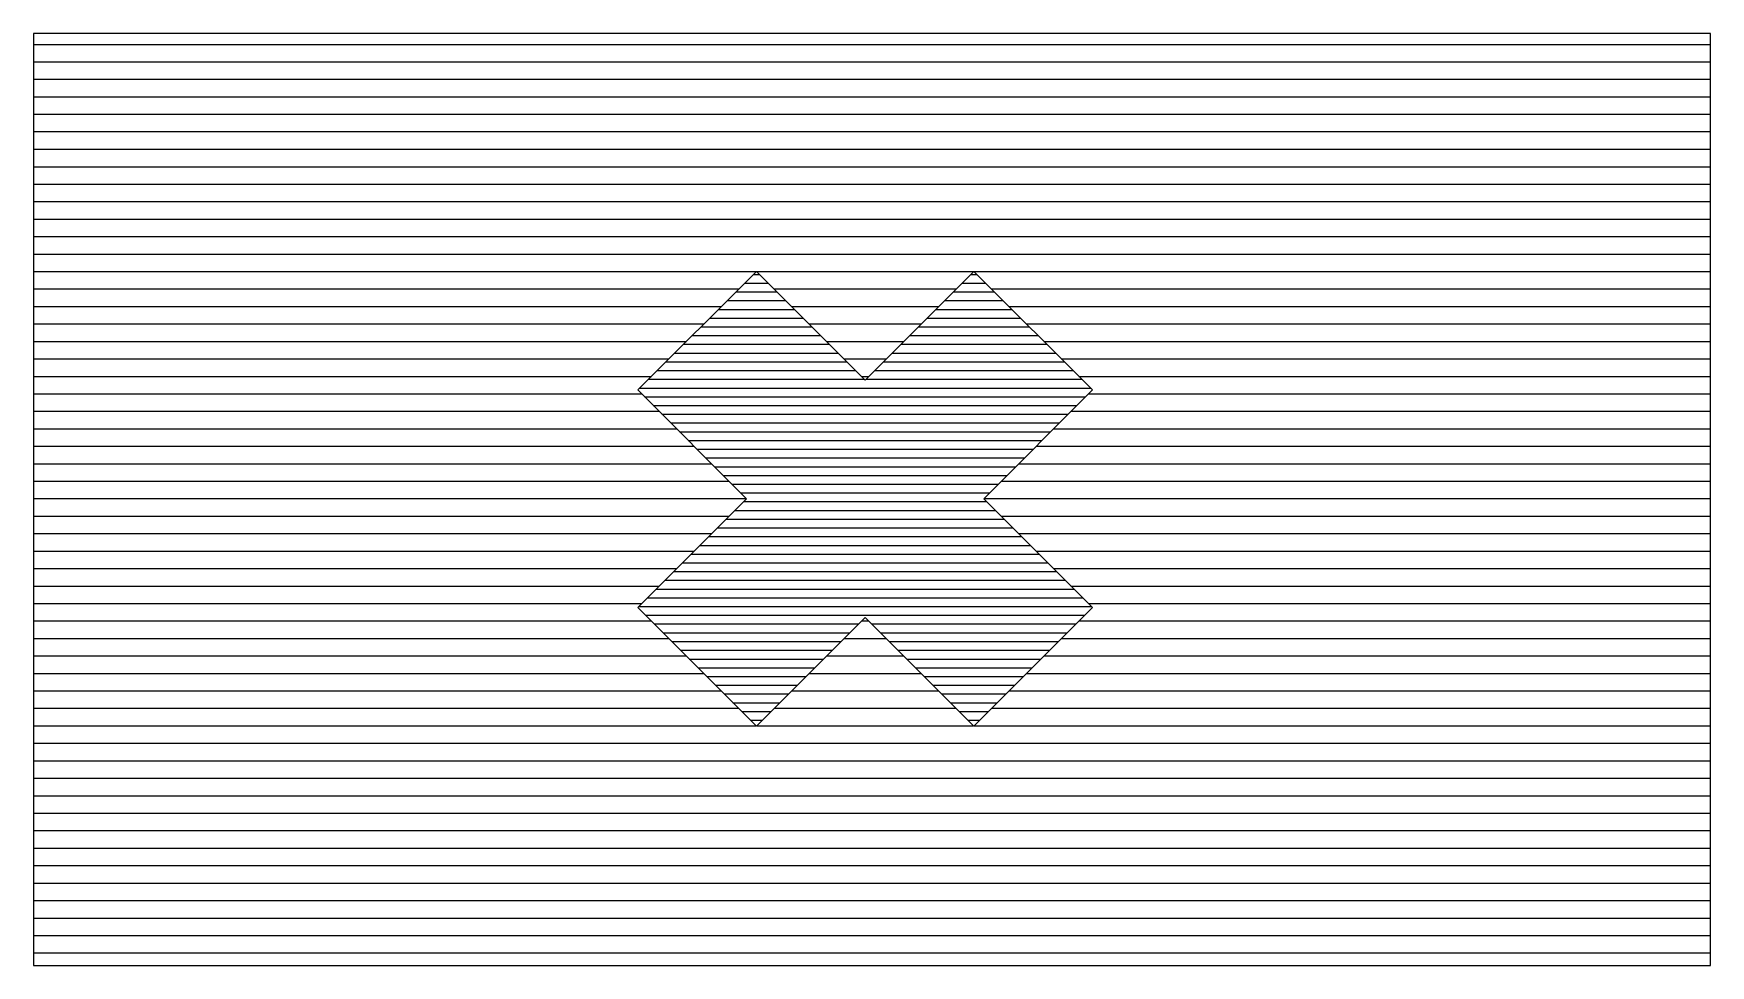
# Model space of a CAD drawing. Header units: millimetres. Extents: x -3 to 2253, y -3 to 1300.
# Drawn here: x 96.04 to 114.04, y 899.99 to 909.99 of the extents above; entities that cross this region are included whole.
import ezdxf

# ---------------------------------------------------------------- set-up
doc = ezdxf.new("R2010")
doc.units = ezdxf.units.MM
doc.layers.add('GEEL', color=2, linetype='Continuous')
doc.layers.add('VEILIG', color=7, linetype='Continuous')

# ---------------------------------------------------------------- blocks, each defined once
blk = doc.blocks.new('*X583')
at = {"color": 0}
for p, q in [((16.738, 10.506), (16.801, 10.506)), ((19.071, 10.506), (19.134, 10.506)), ((16.55, 10.318), (16.989, 10.318)), ((16.644, 10.412), (16.895, 10.412)), ((18.883, 10.318), (19.322, 10.318)), ((18.977, 10.412), (19.228, 10.412)), ((16.362, 10.13), (17.176, 10.13)), ((16.456, 10.224), (17.082, 10.224)), ((18.696, 10.13), (19.51, 10.13)), ((18.79, 10.224), (19.416, 10.224)), ((16.175, 9.943), (17.364, 9.943)), ((16.269, 10.037), (17.27, 10.037)), ((18.508, 9.943), (19.697, 9.943)), ((18.602, 10.037), (19.603, 10.037)), ((15.987, 9.755), (17.551, 9.755)), ((16.081, 9.849), (17.458, 9.849)), ((18.321, 9.755), (19.885, 9.755)), ((18.414, 9.849), (19.791, 9.849)), ((15.8, 9.568), (17.739, 9.568)), ((15.893, 9.661), (17.645, 9.661)), ((18.133, 9.568), (20.072, 9.568)), ((18.227, 9.661), (19.979, 9.661)), ((15.612, 9.38), (17.927, 9.38)), ((15.706, 9.474), (17.833, 9.474)), ((17.945, 9.38), (20.26, 9.38)), ((18.039, 9.474), (20.166, 9.474)), ((15.518, 9.286), (20.354, 9.286)), ((15.569, 9.192), (20.303, 9.192)), ((15.662, 9.099), (20.21, 9.099)), ((15.756, 9.005), (20.116, 9.005)), ((15.85, 8.911), (20.022, 8.911)), ((15.944, 8.817), (19.928, 8.817)), ((16.038, 8.723), (19.834, 8.723)), ((16.131, 8.63), (19.741, 8.63)), ((16.225, 8.536), (19.647, 8.536)), ((16.319, 8.442), (19.553, 8.442)), ((16.413, 8.348), (19.459, 8.348)), ((16.507, 8.254), (19.365, 8.254)), ((16.6, 8.161), (19.272, 8.161)), ((16.538, 7.973), (19.334, 7.973)), ((16.632, 8.067), (19.24, 8.067)), ((16.351, 7.785), (19.521, 7.785)), ((16.445, 7.879), (19.427, 7.879)), ((16.163, 7.598), (19.709, 7.598)), ((16.257, 7.692), (19.615, 7.692)), ((15.976, 7.41), (19.896, 7.41)), ((16.069, 7.504), (19.803, 7.504)), ((15.788, 7.223), (20.084, 7.223)), ((15.882, 7.316), (19.99, 7.316)), ((15.6, 7.035), (20.272, 7.035)), ((15.694, 7.129), (20.178, 7.129)), ((15.507, 6.941), (20.365, 6.941)), ((15.58, 6.847), (20.292, 6.847)), ((15.674, 6.754), (17.865, 6.754)), ((18.007, 6.754), (20.198, 6.754)), ((15.768, 6.66), (17.771, 6.66)), ((15.862, 6.566), (17.677, 6.566)), ((18.101, 6.66), (20.104, 6.66)), ((18.195, 6.566), (20.01, 6.566)), ((15.955, 6.472), (17.583, 6.472)), ((16.049, 6.378), (17.489, 6.378)), ((18.289, 6.472), (19.917, 6.472)), ((18.383, 6.378), (19.823, 6.378)), ((16.143, 6.285), (17.396, 6.285)), ((16.237, 6.191), (17.302, 6.191)), ((18.476, 6.285), (19.729, 6.285)), ((18.57, 6.191), (19.635, 6.191)), ((16.331, 6.097), (17.208, 6.097)), ((16.424, 6.003), (17.114, 6.003)), ((18.664, 6.097), (19.541, 6.097)), ((18.758, 6.003), (19.448, 6.003)), ((16.518, 5.909), (17.02, 5.909)), ((16.612, 5.816), (16.927, 5.816)), ((18.852, 5.909), (19.354, 5.909)), ((18.945, 5.816), (19.26, 5.816)), ((16.706, 5.722), (16.833, 5.722)), ((19.039, 5.722), (19.166, 5.722))]:
    blk.add_line(p, q, dxfattribs=at)
blk = doc.blocks.new('*X584')
at = {"color": 0}
for p, q in [((-8.96, 4.875), (9.04, 4.875)), ((-8.96, 4.688), (9.04, 4.688)), ((-8.96, 4.5), (9.04, 4.5)), ((-8.96, 4.312), (9.04, 4.312)), ((-8.96, 4.125), (9.04, 4.125)), ((-8.96, 3.938), (9.04, 3.938)), ((-8.96, 3.75), (9.04, 3.75)), ((-8.96, 3.562), (9.04, 3.562)), ((-8.96, 3.375), (9.04, 3.375)), ((-8.96, 3.188), (9.04, 3.188)), ((-8.96, 3), (9.04, 3)), ((-8.96, 2.812), (9.04, 2.812)), ((-8.96, 2.625), (9.04, 2.625)), ((-8.96, 2.438), (-1.201, 2.438)), ((-1.199, 2.438), (1.132, 2.438)), ((1.134, 2.438), (9.04, 2.438)), ((-8.96, 2.25), (-1.389, 2.25)), ((-1.012, 2.25), (0.945, 2.25)), ((1.322, 2.25), (9.04, 2.25)), ((-8.96, 2.062), (-1.576, 2.062)), ((-0.824, 2.062), (0.757, 2.062)), ((1.509, 2.062), (9.04, 2.062)), ((-8.96, 1.875), (-1.764, 1.875)), ((-0.637, 1.875), (0.57, 1.875)), ((1.697, 1.875), (9.04, 1.875)), ((-8.96, 1.688), (-1.951, 1.688)), ((-0.449, 1.688), (0.382, 1.688)), ((1.884, 1.688), (9.04, 1.688)), ((-8.96, 1.5), (-2.139, 1.5)), ((-0.262, 1.5), (0.195, 1.5)), ((2.072, 1.5), (9.04, 1.5)), ((-8.96, 1.312), (-2.326, 1.312)), ((-0.074, 1.312), (0.007, 1.312)), ((2.259, 1.312), (9.04, 1.312)), ((-8.96, 1.125), (-2.432, 1.125)), ((2.365, 1.125), (9.04, 1.125)), ((-8.96, 0.938), (-2.245, 0.938)), ((2.178, 0.938), (9.04, 0.938)), ((-8.96, 0.75), (-2.057, 0.75)), ((1.99, 0.75), (9.04, 0.75)), ((-8.96, 0.562), (-1.87, 0.562)), ((1.803, 0.562), (9.04, 0.562)), ((-8.96, 0.375), (-1.682, 0.375)), ((1.615, 0.375), (9.04, 0.375)), ((-8.96, 0.188), (-1.495, 0.188)), ((1.428, 0.188), (9.04, 0.188)), ((-8.96, 0), (-1.307, 0)), ((1.24, 0), (9.04, 0)), ((-8.96, -0.188), (-1.493, -0.188)), ((1.426, -0.188), (9.04, -0.188)), ((-8.96, -0.375), (-1.68, -0.375)), ((1.613, -0.375), (9.04, -0.375)), ((-8.96, -0.562), (-1.868, -0.562)), ((1.801, -0.562), (9.04, -0.562)), ((-8.96, -0.75), (-2.055, -0.75)), ((1.988, -0.75), (9.04, -0.75)), ((-8.96, -0.938), (-2.243, -0.938)), ((2.176, -0.938), (9.04, -0.938)), ((-8.96, -1.125), (-2.43, -1.125)), ((2.363, -1.125), (9.04, -1.125)), ((-8.96, -1.312), (-2.328, -1.312)), ((-0.072, -1.312), (0.005, -1.312)), ((2.261, -1.312), (9.04, -1.312)), ((-8.96, -1.5), (-2.141, -1.5)), ((-0.26, -1.5), (0.193, -1.5)), ((2.074, -1.5), (9.04, -1.5)), ((-8.96, -1.688), (-1.953, -1.688)), ((-0.447, -1.688), (0.38, -1.688)), ((1.886, -1.688), (9.04, -1.688)), ((-8.96, -1.875), (-1.766, -1.875)), ((-0.635, -1.875), (0.568, -1.875)), ((1.699, -1.875), (9.04, -1.875)), ((-8.96, -2.062), (-1.578, -2.062)), ((-0.822, -2.062), (0.755, -2.062)), ((1.511, -2.062), (9.04, -2.062)), ((-8.96, -2.25), (-1.391, -2.25)), ((-1.01, -2.25), (0.943, -2.25)), ((1.324, -2.25), (9.04, -2.25)), ((-8.96, -2.438), (-1.203, -2.438)), ((-1.197, -2.438), (1.13, -2.438)), ((1.136, -2.438), (9.04, -2.438)), ((-8.96, -2.625), (9.04, -2.625)), ((-8.96, -2.812), (9.04, -2.812)), ((-8.96, -3), (9.04, -3)), ((-8.96, -3.188), (9.04, -3.188)), ((-8.96, -3.375), (9.04, -3.375)), ((-8.96, -3.562), (9.04, -3.562)), ((-8.96, -3.75), (9.04, -3.75)), ((-8.96, -3.938), (9.04, -3.938)), ((-8.96, -4.125), (9.04, -4.125)), ((-8.96, -4.312), (9.04, -4.312)), ((-8.96, -4.5), (9.04, -4.5)), ((-8.96, -4.688), (9.04, -4.688)), ((-8.96, -4.875), (9.04, -4.875))]:
    blk.add_line(p, q, dxfattribs=at)
blk = doc.blocks.new('PIC-118')
at = {"layer": 'VEILIG'}
for points in [[(-8.96, 4.991), (-8.96, -5.009), (9.04, -5.009), (9.04, 4.991)], [(-1.306, -0.001), (-2.473, -1.168), (-1.2, -2.44), (-0.034, -1.274), (1.133, -2.44), (2.406, -1.168), (1.239, -0.001), (2.406, 1.166), (1.133, 2.439), (-0.034, 1.272), (-1.2, 2.439), (-2.473, 1.166)]]:
    blk.add_lwpolyline(points, close=True, dxfattribs=at)
blk.add_blockref('*X583', (-17.97, -8.099))
at = {"layer": 'GEEL'}
blk.add_blockref('*X584', (0, 0), dxfattribs=at)

msp = doc.modelspace()

# ---------------------------------------------------------------- block references
msp.add_blockref('PIC-118', (105, 905))

doc.saveas('drawing.dxf')
